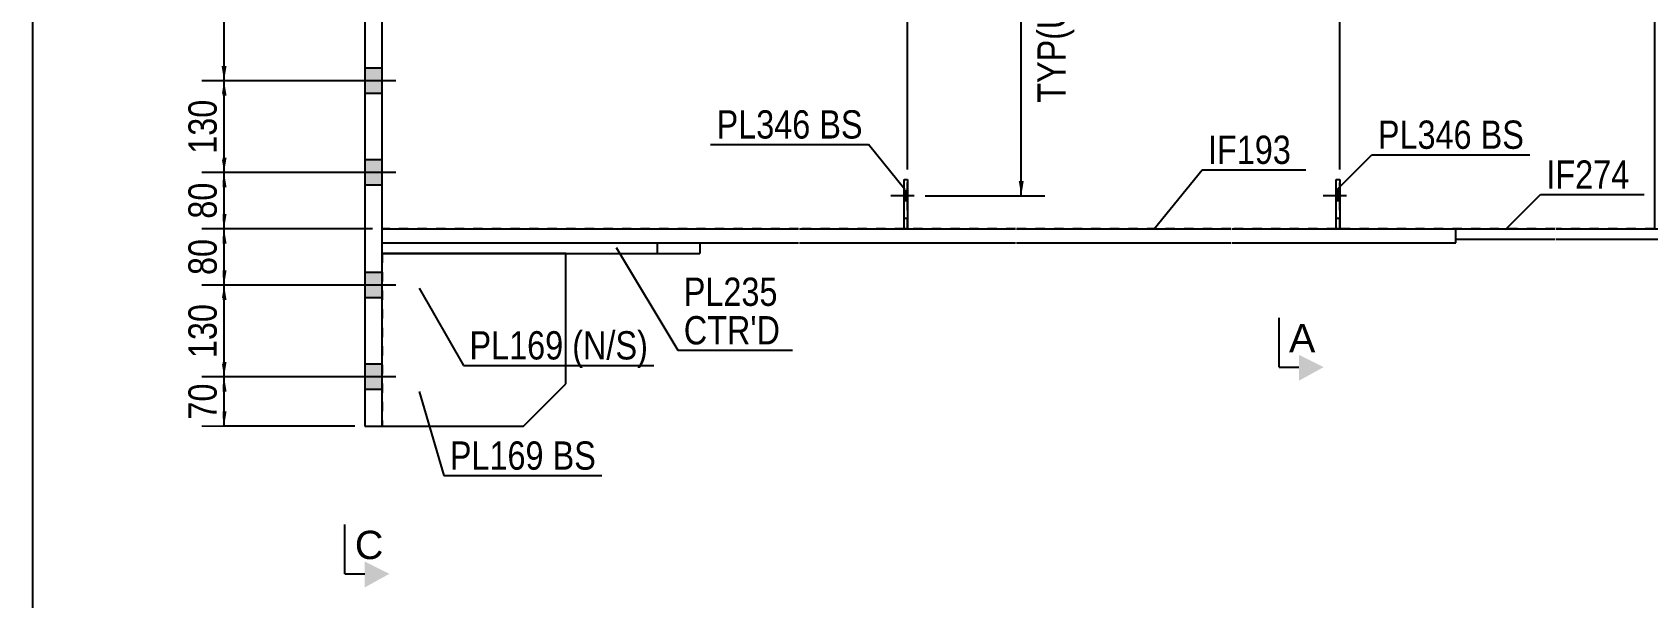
# Model space of a CAD drawing. Header units: millimetres. Extents: x -249 to 163, y -166 to 121.
# Drawn here: x -246.9 to -83.3, y -44.5 to 12.8 of the extents above; entities that cross this region are included whole.
import ezdxf

# ---------------------------------------------------------------- set-up
doc = ezdxf.new("R2010")
doc.units = ezdxf.units.MM
doc.linetypes.add('DXK_LINE_DOT1', pattern=[1.8814, 0.9407, -0.9407])
doc.linetypes.add('DXK_LINE_DOT2', pattern=[3.9198, 1.9599, -1.9599])
doc.styles.add('Arial', font='ARIAL.TTF', dxfattribs={"height": 0.2})
doc.styles.add('Arial Narrow', font='ARIALN.TTF', dxfattribs={"height": 0.2})

# ---------------------------------------------------------------- blocks, each defined once
blk = doc.blocks.new('Unknown-623355166-1210')
at = {"color": 5, "linetype": 'Continuous'}
blk.add_line((-246.85, 120.66), (-246.85, -166.34), dxfattribs=at)
blk = doc.blocks.new('Bolt-623355166-1816 - 1761')
at = {"linetype": 'Continuous'}
blk.add_hatch(color=3, dxfattribs=at).paths.add_polyline_path([(-114.52, -4.29), (-114.52, -3.29), (-114.88, -3.29), (-114.88, -4.29)])
at = {"color": 3, "linetype": 'Continuous'}
for p, q in [((-113.84, -3.79), (-116.2, -3.79)), ((-114.52, -3.29), (-114.88, -3.29)), ((-114.52, -4.29), (-114.88, -4.29))]:
    blk.add_line(p, q, dxfattribs=at)
blk = doc.blocks.new('Part-623355166-1963 - 1761')
at = {"color": 2, "linetype": 'Continuous'}
for p, q in [((-114.88, -7.14), (-114.88, -2.14)), ((-114.88, -2.14), (-114.52, -2.14)), ((-114.52, -2.14), (-114.52, -7.14))]:
    blk.add_line(p, q, dxfattribs=at)
at = {"color": 7, "linetype": 'DXK_LINE_DOT1'}
for p, q in [((-114.88, -6.07), (-114.52, -6.07)), ((-114.52, -7.14), (-114.88, -7.14))]:
    blk.add_line(p, q, dxfattribs=at)
blk = doc.blocks.new('Part-623355166-2375 - 1761')
at = {"color": 2, "linetype": 'Continuous'}
for p, q in [((-211.43, 77.14), (-213.21, 77.14)), ((-213.21, 77.14), (-213.21, -27.14)), ((-211.43, -27.14), (-211.43, 77.14)), ((-213.21, -27.14), (-211.43, -27.14))]:
    blk.add_line(p, q, dxfattribs=at)
blk = doc.blocks.new('Bolt-623355166-1817 - 1761')
at = {"color": 3, "linetype": 'DXK_LINE_DOT2'}
for p, q in [((-113.84, -3.79), (-116.2, -3.79)), ((-114.52, -3.29), (-114.88, -3.29)), ((-114.52, -4.29), (-114.88, -4.29))]:
    blk.add_line(p, q, dxfattribs=at)
blk = doc.blocks.new('Bolt-623355166-1820 - 1761')
at = {"linetype": 'Continuous'}
blk.add_hatch(color=3, dxfattribs=at).paths.add_polyline_path([(-158.26, -4.29), (-158.26, -3.29), (-158.61, -3.29), (-158.61, -4.29)])
at = {"color": 3, "linetype": 'Continuous'}
for p, q in [((-157.58, -3.79), (-159.94, -3.79)), ((-158.26, -3.29), (-158.61, -3.29)), ((-158.26, -4.29), (-158.61, -4.29))]:
    blk.add_line(p, q, dxfattribs=at)
blk = doc.blocks.new('Bolt-623355166-1821 - 1761')
at = {"color": 3, "linetype": 'DXK_LINE_DOT2'}
for p, q in [((-157.58, -3.79), (-159.94, -3.79)), ((-158.26, -3.29), (-158.61, -3.29)), ((-158.26, -4.29), (-158.61, -4.29))]:
    blk.add_line(p, q, dxfattribs=at)
blk = doc.blocks.new('Part-623355166-2210 - 1761')
at = {"color": 2, "linetype": 'Continuous'}
for p, q in [((-211.43, -9.63), (-211.43, -8.56)), ((-211.43, -8.56), (-179.29, -8.56)), ((-211.43, -9.63), (-179.29, -9.63)), ((-183.57, -9.63), (-183.57, -8.56)), ((-179.29, -8.56), (-179.29, -9.63))]:
    blk.add_line(p, q, dxfattribs=at)
blk = doc.blocks.new('Part-623355166-2032 - 1761')
at = {"color": 2, "linetype": 'Continuous'}
for p, q in [((-211.43, -7.14), (-169.29, -7.14)), ((-169.19, -7.14), (-147.33, -7.14)), ((-147.23, -7.14), (-125.55, -7.14)), ((-125.45, -7.14), (-102.75, -7.14)), ((-102.75, -8.57), (-102.75, -7.14)), ((-179.29, -8.57), (-169.29, -8.57)), ((-169.19, -8.57), (-147.33, -8.57)), ((-147.23, -8.57), (-125.55, -8.57)), ((-125.45, -8.57), (-102.75, -8.57))]:
    blk.add_line(p, q, dxfattribs=at)
at = {"color": 7, "linetype": 'DXK_LINE_DOT1'}
for q in [(-211.43, -7.14), (-179.29, -8.57)]:
    blk.add_line((-211.43, -8.57), q, dxfattribs=at)
blk = doc.blocks.new('Part-623355166-1968 - 1761')
at = {"color": 7, "linetype": 'DXK_LINE_DOT1'}
for p, q in [((-114.88, -7.14), (-114.88, -2.14)), ((-114.88, -2.14), (-114.52, -2.14)), ((-114.52, -7.14), (-114.52, -2.14))]:
    blk.add_line(p, q, dxfattribs=at)
blk = doc.blocks.new('Part-623355166-1983 - 1761')
at = {"color": 2, "linetype": 'Continuous'}
for p, q in [((-158.61, -7.14), (-158.61, -2.14)), ((-158.61, -2.14), (-158.26, -2.14)), ((-158.26, -2.14), (-158.26, -7.14))]:
    blk.add_line(p, q, dxfattribs=at)
at = {"color": 7, "linetype": 'DXK_LINE_DOT1'}
for p, q in [((-158.61, -6.07), (-158.26, -6.07)), ((-158.26, -7.14), (-158.61, -7.14))]:
    blk.add_line(p, q, dxfattribs=at)
blk = doc.blocks.new('Part-623355166-1988 - 1761')
at = {"color": 7, "linetype": 'DXK_LINE_DOT1'}
for p, q in [((-158.61, -7.14), (-158.61, -2.14)), ((-158.61, -2.14), (-158.26, -2.14)), ((-158.26, -7.14), (-158.26, -2.14))]:
    blk.add_line(p, q, dxfattribs=at)
blk = doc.blocks.new('Part-623355166-2152 - 1761')
at = {"color": 2, "linetype": 'Continuous'}
for p, q in [((-192.86, -9.64), (-211.43, -9.64)), ((-192.86, -22.86), (-192.86, -9.64)), ((-197.14, -27.14), (-192.86, -22.86)), ((-211.43, -27.14), (-197.14, -27.14))]:
    blk.add_line(p, q, dxfattribs=at)
at = {"color": 7, "linetype": 'DXK_LINE_DOT1'}
blk.add_line((-211.43, -9.64), (-211.43, -27.14), dxfattribs=at)
blk = doc.blocks.new('Part-623355166-2157 - 1761')
at = {"color": 7, "linetype": 'DXK_LINE_DOT1'}
for p, q in [((-192.86, -9.64), (-211.43, -9.64)), ((-192.86, -22.86), (-192.86, -9.64)), ((-197.14, -27.14), (-192.86, -22.86)), ((-211.43, -27.14), (-197.14, -27.14))]:
    blk.add_line(p, q, dxfattribs=at)
blk = doc.blocks.new('Part-623355166-2259 - 1761')
at = {"color": 2, "linetype": 'Continuous'}
for p, q in [((-102.75, -8.21), (-102.75, -7.14)), ((-102.75, -7.14), (-92.75, -7.14)), ((-92.65, -7.14), (9.5, -7.14)), ((9.6, -7.14), (31.28, -7.14)), ((31.38, -7.14), (41.38, -7.14)), ((41.38, -7.14), (41.38, -8.21)), ((-92.75, -8.21), (-102.75, -8.21)), ((9.5, -8.21), (-92.65, -8.21)), ((31.28, -8.21), (9.6, -8.21)), ((41.38, -8.21), (31.38, -8.21))]:
    blk.add_line(p, q, dxfattribs=at)
blk = doc.blocks.new('Bolt-623355166-2340 - 1761')
at = {"linetype": 'Continuous'}
for points in [[(-213.21, 73.43), (-213.21, 70.86), (-211.43, 70.86), (-211.43, 73.43)], [(-213.21, 73.43), (-213.21, 70.86), (-211.43, 70.86), (-211.43, 73.43)], [(-213.21, 73.43), (-213.21, 70.86), (-211.43, 70.86), (-211.43, 73.43)], [(-213.21, 73.43), (-213.21, 70.86), (-211.43, 70.86), (-211.43, 73.43)], [(-213.21, 64.14), (-213.21, 61.57), (-211.43, 61.57), (-211.43, 64.14)], [(-213.21, 64.14), (-213.21, 61.57), (-211.43, 61.57), (-211.43, 64.14)], [(-213.21, 64.14), (-213.21, 61.57), (-211.43, 61.57), (-211.43, 64.14)], [(-213.21, 64.14), (-213.21, 61.57), (-211.43, 61.57), (-211.43, 64.14)], [(-213.21, 52.71), (-213.21, 50.14), (-211.43, 50.14), (-211.43, 52.71)], [(-213.21, 52.71), (-213.21, 50.14), (-211.43, 50.14), (-211.43, 52.71)], [(-213.21, 52.71), (-213.21, 50.14), (-211.43, 50.14), (-211.43, 52.71)], [(-213.21, 52.71), (-213.21, 50.14), (-211.43, 50.14), (-211.43, 52.71)], [(-213.21, 43.43), (-213.21, 40.86), (-211.43, 40.86), (-211.43, 43.43)], [(-213.21, 43.43), (-213.21, 40.86), (-211.43, 40.86), (-211.43, 43.43)], [(-213.21, 43.43), (-213.21, 40.86), (-211.43, 40.86), (-211.43, 43.43)], [(-213.21, 43.43), (-213.21, 40.86), (-211.43, 40.86), (-211.43, 43.43)], [(-213.21, 26.29), (-213.21, 23.71), (-211.43, 23.71), (-211.43, 26.29)], [(-213.21, 26.29), (-213.21, 23.71), (-211.43, 23.71), (-211.43, 26.29)], [(-213.21, 26.29), (-213.21, 23.71), (-211.43, 23.71), (-211.43, 26.29)], [(-213.21, 26.29), (-213.21, 23.71), (-211.43, 23.71), (-211.43, 26.29)], [(-213.21, 9.14), (-213.21, 6.57), (-211.43, 6.57), (-211.43, 9.14)], [(-213.21, 9.14), (-213.21, 6.57), (-211.43, 6.57), (-211.43, 9.14)], [(-213.21, 9.14), (-213.21, 6.57), (-211.43, 6.57), (-211.43, 9.14)], [(-213.21, 9.14), (-213.21, 6.57), (-211.43, 6.57), (-211.43, 9.14)], [(-213.21, -0.14), (-213.21, -2.71), (-211.43, -2.71), (-211.43, -0.14)], [(-213.21, -0.14), (-213.21, -2.71), (-211.43, -2.71), (-211.43, -0.14)], [(-213.21, -0.14), (-213.21, -2.71), (-211.43, -2.71), (-211.43, -0.14)], [(-213.21, -0.14), (-213.21, -2.71), (-211.43, -2.71), (-211.43, -0.14)], [(-213.21, -11.57), (-213.21, -14.14), (-211.43, -14.14), (-211.43, -11.57)], [(-213.21, -11.57), (-213.21, -14.14), (-211.43, -14.14), (-211.43, -11.57)], [(-213.21, -11.57), (-213.21, -14.14), (-211.43, -14.14), (-211.43, -11.57)], [(-213.21, -11.57), (-213.21, -14.14), (-211.43, -14.14), (-211.43, -11.57)], [(-213.21, -20.86), (-213.21, -23.43), (-211.43, -23.43), (-211.43, -20.86)], [(-213.21, -20.86), (-213.21, -23.43), (-211.43, -23.43), (-211.43, -20.86)], [(-213.21, -20.86), (-213.21, -23.43), (-211.43, -23.43), (-211.43, -20.86)], [(-213.21, -20.86), (-213.21, -23.43), (-211.43, -23.43), (-211.43, -20.86)]]:
    blk.add_hatch(color=3, dxfattribs=at).paths.add_polyline_path(points)
at = {"color": 3, "linetype": 'Continuous'}
for p, q in [((-211.43, 73.43), (-213.21, 73.43)), ((-211.43, 73.43), (-213.21, 73.43)), ((-211.43, 73.43), (-213.21, 73.43)), ((-211.43, 73.43), (-213.21, 73.43)), ((-210.07, 72.14), (-213.21, 72.14)), ((-210.07, 72.14), (-213.21, 72.14)), ((-210.07, 72.14), (-213.21, 72.14)), ((-210.07, 72.14), (-213.21, 72.14)), ((-211.43, 70.86), (-213.21, 70.86)), ((-211.43, 70.86), (-213.21, 70.86)), ((-211.43, 70.86), (-213.21, 70.86)), ((-211.43, 70.86), (-213.21, 70.86)), ((-211.43, 64.14), (-213.21, 64.14)), ((-211.43, 64.14), (-213.21, 64.14)), ((-211.43, 64.14), (-213.21, 64.14)), ((-211.43, 64.14), (-213.21, 64.14)), ((-210.07, 62.86), (-213.21, 62.86)), ((-210.07, 62.86), (-213.21, 62.86)), ((-210.07, 62.86), (-213.21, 62.86)), ((-210.07, 62.86), (-213.21, 62.86)), ((-211.43, 61.57), (-213.21, 61.57)), ((-211.43, 61.57), (-213.21, 61.57)), ((-211.43, 61.57), (-213.21, 61.57)), ((-211.43, 61.57), (-213.21, 61.57)), ((-211.43, 52.71), (-213.21, 52.71)), ((-211.43, 52.71), (-213.21, 52.71)), ((-211.43, 52.71), (-213.21, 52.71)), ((-211.43, 52.71), (-213.21, 52.71)), ((-210.07, 51.43), (-213.21, 51.43)), ((-210.07, 51.43), (-213.21, 51.43)), ((-210.07, 51.43), (-213.21, 51.43)), ((-210.07, 51.43), (-213.21, 51.43)), ((-211.43, 50.14), (-213.21, 50.14)), ((-211.43, 50.14), (-213.21, 50.14)), ((-211.43, 50.14), (-213.21, 50.14)), ((-211.43, 50.14), (-213.21, 50.14)), ((-211.43, 43.43), (-213.21, 43.43)), ((-211.43, 43.43), (-213.21, 43.43)), ((-211.43, 43.43), (-213.21, 43.43)), ((-211.43, 43.43), (-213.21, 43.43)), ((-210.07, 42.14), (-213.21, 42.14)), ((-210.07, 42.14), (-213.21, 42.14)), ((-210.07, 42.14), (-213.21, 42.14)), ((-210.07, 42.14), (-213.21, 42.14)), ((-211.43, 40.86), (-213.21, 40.86)), ((-211.43, 40.86), (-213.21, 40.86)), ((-211.43, 40.86), (-213.21, 40.86)), ((-211.43, 40.86), (-213.21, 40.86)), ((-211.43, 26.29), (-213.21, 26.29)), ((-211.43, 26.29), (-213.21, 26.29)), ((-211.43, 26.29), (-213.21, 26.29)), ((-211.43, 26.29), (-213.21, 26.29)), ((-210.07, 25), (-213.21, 25)), ((-210.07, 25), (-213.21, 25)), ((-210.07, 25), (-213.21, 25)), ((-210.07, 25), (-213.21, 25)), ((-211.43, 23.71), (-213.21, 23.71)), ((-211.43, 23.71), (-213.21, 23.71)), ((-211.43, 23.71), (-213.21, 23.71)), ((-211.43, 23.71), (-213.21, 23.71)), ((-211.43, 9.14), (-213.21, 9.14)), ((-211.43, 9.14), (-213.21, 9.14)), ((-211.43, 9.14), (-213.21, 9.14)), ((-211.43, 9.14), (-213.21, 9.14)), ((-210.07, 7.86), (-213.21, 7.86)), ((-210.07, 7.86), (-213.21, 7.86)), ((-210.07, 7.86), (-213.21, 7.86)), ((-210.07, 7.86), (-213.21, 7.86)), ((-211.43, 6.57), (-213.21, 6.57)), ((-211.43, 6.57), (-213.21, 6.57)), ((-211.43, 6.57), (-213.21, 6.57)), ((-211.43, 6.57), (-213.21, 6.57)), ((-211.43, -0.14), (-213.21, -0.14)), ((-211.43, -0.14), (-213.21, -0.14)), ((-211.43, -0.14), (-213.21, -0.14)), ((-211.43, -0.14), (-213.21, -0.14)), ((-210.07, -1.43), (-213.21, -1.43)), ((-210.07, -1.43), (-213.21, -1.43)), ((-210.07, -1.43), (-213.21, -1.43)), ((-210.07, -1.43), (-213.21, -1.43)), ((-211.43, -2.71), (-213.21, -2.71)), ((-211.43, -2.71), (-213.21, -2.71)), ((-211.43, -2.71), (-213.21, -2.71)), ((-211.43, -2.71), (-213.21, -2.71)), ((-211.43, -11.57), (-213.21, -11.57)), ((-211.43, -11.57), (-213.21, -11.57)), ((-211.43, -11.57), (-213.21, -11.57)), ((-211.43, -11.57), (-213.21, -11.57)), ((-210.07, -12.86), (-213.21, -12.86)), ((-210.07, -12.86), (-213.21, -12.86)), ((-210.07, -12.86), (-213.21, -12.86)), ((-210.07, -12.86), (-213.21, -12.86)), ((-211.43, -14.14), (-213.21, -14.14)), ((-211.43, -14.14), (-213.21, -14.14)), ((-211.43, -14.14), (-213.21, -14.14)), ((-211.43, -14.14), (-213.21, -14.14)), ((-211.43, -20.86), (-213.21, -20.86)), ((-211.43, -20.86), (-213.21, -20.86)), ((-211.43, -20.86), (-213.21, -20.86)), ((-211.43, -20.86), (-213.21, -20.86)), ((-210.07, -22.14), (-213.21, -22.14)), ((-210.07, -22.14), (-213.21, -22.14)), ((-210.07, -22.14), (-213.21, -22.14)), ((-210.07, -22.14), (-213.21, -22.14)), ((-211.43, -23.43), (-213.21, -23.43)), ((-211.43, -23.43), (-213.21, -23.43)), ((-211.43, -23.43), (-213.21, -23.43)), ((-211.43, -23.43), (-213.21, -23.43))]:
    blk.add_line(p, q, dxfattribs=at)
blk = doc.blocks.new('Part-623355166-2346 - 1761')
at = {"color": 7, "linetype": 'DXK_LINE_DOT1'}
for p, q in [((-211.43, 57.14), (-169.29, 57.14)), ((-211.43, -7.14), (-211.43, 57.14)), ((-169.19, 57.14), (-147.33, 57.14)), ((-147.23, 57.14), (-125.55, 57.14)), ((-125.45, 57.14), (-92.75, 57.14)), ((-92.65, 57.14), (-82.65, 57.14)), ((-169.29, -7.14), (-211.43, -7.14)), ((-158.61, -7.14), (-169.19, -7.14)), ((-147.33, -7.14), (-158.26, -7.14)), ((-125.55, -7.14), (-147.23, -7.14)), ((-114.88, -7.14), (-125.45, -7.14)), ((-92.75, -7.14), (-114.52, -7.14)), ((-82.65, -7.14), (-92.65, -7.14))]:
    blk.add_line(p, q, dxfattribs=at)
at = {"color": 2, "linetype": 'Continuous'}
blk.add_line((-82.65, 57.14), (-82.65, -7.14), dxfattribs=at)
blk = doc.blocks.new('StraightDimension-623355166-2508 - 1761')
at = {"linetype": 'Continuous'}
for points in [[(-227.69, 6.36), (-227.44, 7.86), (-227.19, 6.36)], [(-227.19, 0.07), (-227.44, -1.43), (-227.69, 0.07)]]:
    blk.add_hatch(color=7, dxfattribs=at).paths.add_polyline_path(points)
at = {"color": 7, "linetype": 'Continuous'}
for p, q in [((-212.43, 7.86), (-229.69, 7.86)), ((-227.44, -1.43), (-227.44, 7.86)), ((-212.43, -1.43), (-229.69, -1.43))]:
    blk.add_line(p, q, dxfattribs=at)
at = {"color": 0}
blk.add_wipeout([(-227.59, 6.56), (-231.79, 6.56), (-231.79, -0.13), (-227.59, -0.13)], dxfattribs=at)
at = {"color": 3, "style": 'Arial Narrow'}
blk.add_text('130', height=2.863, rotation=90.0002, dxfattribs=at).set_placement((-228.19, 0.47))
blk = doc.blocks.new('StraightDimension-623355166-2491 - 1761')
at = {"linetype": 'Continuous'}
for points in [[(-227.69, 23.5), (-227.44, 25), (-227.19, 23.5)], [(-227.19, 9.36), (-227.44, 7.86), (-227.69, 9.36)]]:
    blk.add_hatch(color=7, dxfattribs=at).paths.add_polyline_path(points)
at = {"color": 7, "linetype": 'Continuous'}
for p, q in [((-212.43, 25), (-229.69, 25)), ((-227.44, 7.86), (-227.44, 25)), ((-212.43, 7.86), (-229.69, 7.86))]:
    blk.add_line(p, q, dxfattribs=at)
at = {"color": 0}
blk.add_wipeout([(-227.59, 19.77), (-231.79, 19.77), (-231.79, 13.09), (-227.59, 13.09)], dxfattribs=at)
at = {"color": 3, "style": 'Arial Narrow'}
blk.add_text('240', height=2.863, rotation=90.0002, dxfattribs=at).set_placement((-228.19, 13.69))
blk = doc.blocks.new('StraightDimension-623355166-2515 - 1761')
at = {"linetype": 'Continuous'}
for points in [[(-227.69, -2.93), (-227.44, -1.43), (-227.19, -2.93)], [(-227.19, -5.64), (-227.44, -7.14), (-227.69, -5.64)]]:
    blk.add_hatch(color=7, dxfattribs=at).paths.add_polyline_path(points)
at = {"color": 7, "linetype": 'Continuous'}
for p, q in [((-212.43, -1.43), (-229.69, -1.43)), ((-227.44, -7.14), (-227.44, -1.43)), ((-212.43, -7.14), (-229.69, -7.14))]:
    blk.add_line(p, q, dxfattribs=at)
at = {"color": 0}
blk.add_wipeout([(-227.59, -1.86), (-231.79, -1.86), (-231.79, -6.71), (-227.59, -6.71)], dxfattribs=at)
at = {"color": 3, "style": 'Arial Narrow'}
blk.add_text('80', height=2.863, rotation=90.0002, dxfattribs=at).set_placement((-228.19, -6.11))
blk = doc.blocks.new('StraightDimension-623355166-2524 - 1761')
at = {"linetype": 'Continuous'}
for points in [[(-227.69, -8.64), (-227.44, -7.14), (-227.19, -8.64)], [(-227.19, -11.35), (-227.44, -12.85), (-227.69, -11.35)]]:
    blk.add_hatch(color=7, dxfattribs=at).paths.add_polyline_path(points)
at = {"color": 7, "linetype": 'Continuous'}
for p, q in [((-212.43, -7.14), (-229.69, -7.14)), ((-227.44, -12.85), (-227.44, -7.14)), ((-212.43, -12.85), (-229.69, -12.85))]:
    blk.add_line(p, q, dxfattribs=at)
at = {"color": 0}
blk.add_wipeout([(-227.59, -7.57), (-231.79, -7.57), (-231.79, -12.42), (-227.59, -12.42)], dxfattribs=at)
at = {"color": 3, "style": 'Arial Narrow'}
blk.add_text('80', height=2.863, rotation=90.0002, dxfattribs=at).set_placement((-228.19, -11.82))
blk = doc.blocks.new('StraightDimension-623355166-2532 - 1761')
at = {"linetype": 'Continuous'}
for points in [[(-227.69, -14.35), (-227.44, -12.85), (-227.19, -14.35)], [(-227.19, -20.64), (-227.44, -22.14), (-227.69, -20.64)]]:
    blk.add_hatch(color=7, dxfattribs=at).paths.add_polyline_path(points)
at = {"color": 7, "linetype": 'Continuous'}
for p, q in [((-212.43, -12.85), (-229.69, -12.85)), ((-227.44, -22.14), (-227.44, -12.85)), ((-212.43, -22.14), (-229.69, -22.14))]:
    blk.add_line(p, q, dxfattribs=at)
at = {"color": 0}
blk.add_wipeout([(-227.59, -14.15), (-231.79, -14.15), (-231.79, -20.84), (-227.59, -20.84)], dxfattribs=at)
at = {"color": 3, "style": 'Arial Narrow'}
blk.add_text('130', height=2.863, rotation=90.0002, dxfattribs=at).set_placement((-228.19, -20.24))
blk = doc.blocks.new('StraightDimension-623355166-2549 - 1761')
at = {"linetype": 'Continuous'}
for points in [[(-227.69, -23.64), (-227.44, -22.14), (-227.19, -23.64)], [(-227.19, -25.64), (-227.44, -27.14), (-227.69, -25.64)]]:
    blk.add_hatch(color=7, dxfattribs=at).paths.add_polyline_path(points)
at = {"color": 7, "linetype": 'Continuous'}
for p, q in [((-212.43, -22.14), (-229.69, -22.14)), ((-227.44, -27.14), (-227.44, -22.14)), ((-214.21, -27.14), (-229.69, -27.14))]:
    blk.add_line(p, q, dxfattribs=at)
at = {"color": 0}
blk.add_wipeout([(-227.59, -22.21), (-231.79, -22.21), (-231.79, -27.07), (-227.59, -27.07)], dxfattribs=at)
at = {"color": 3, "style": 'Arial Narrow'}
blk.add_text('70', height=2.863, rotation=90.0002, dxfattribs=at).set_placement((-228.19, -26.47))
blk = doc.blocks.new('StraightDimension-623355166-2878 - 1761')
at = {"linetype": 'Continuous'}
for points in [[(-147, 55.64), (-146.75, 57.14), (-146.5, 55.64)], [(-146.5, -2.29), (-146.75, -3.79), (-147, -2.29)]]:
    blk.add_hatch(color=7, dxfattribs=at).paths.add_polyline_path(points)
at = {"color": 7, "linetype": 'Continuous'}
for p, q in [((-156.49, 57.14), (-144.35, 57.14)), ((-146.75, -3.79), (-146.75, 57.14)), ((-156.49, -3.79), (-144.35, -3.79))]:
    blk.add_line(p, q, dxfattribs=at)
at = {"color": 0, "linetype": 'Continuous'}
blk.add_wipeout([(-141.65, 23.95), (-145.85, 23.95), (-145.85, 5.04), (-141.65, 5.04)], dxfattribs=at)
at = {"color": 3, "linetype": 'Continuous', "style": 'Arial Narrow'}
blk.add_text('TYP(U.O.N)', height=2.863, rotation=90.0002, dxfattribs=at).set_placement((-142.25, 5.64))
at = {"color": 0}
blk.add_wipeout([(-146.9, 30.02), (-151.1, 30.02), (-151.1, 23.34), (-146.9, 23.34)], dxfattribs=at)
at = {"color": 3, "style": 'Arial Narrow'}
blk.add_text('853', height=2.863, rotation=90.0002, dxfattribs=at).set_placement((-147.5, 23.94))
blk = doc.blocks.new('StraightDimension-623355166-9437 - 1761')
at = {"linetype": 'Continuous'}
blk.add_hatch(color=7, dxfattribs=at).paths.add_polyline_path([(-116.02, 94.7), (-114.52, 94.45), (-116.02, 94.2)])
at = {"color": 7, "linetype": 'Continuous'}
for p, q in [((-114.52, -1.14), (-114.52, 98.95)), ((-124.58, 94.45), (-114.52, 94.45))]:
    blk.add_line(p, q, dxfattribs=at)
at = {"color": 0}
blk.add_wipeout([(-115.3, 95.35), (-115.3, 99.55), (-123.81, 99.55), (-123.81, 95.35)], dxfattribs=at)
at = {"color": 3, "style": 'Arial Narrow'}
blk.add_text('5525', height=2.863, dxfattribs=at).set_placement((-123.21, 95.95))
blk = doc.blocks.new('StraightDimension-623355166-9439 - 1761')
at = {"linetype": 'Continuous'}
blk.add_hatch(color=7, dxfattribs=at).paths.add_polyline_path([(-159.76, 94.7), (-158.26, 94.45), (-159.76, 94.2)])
at = {"color": 7, "linetype": 'Continuous'}
for p, q in [((-158.26, -1.14), (-158.26, 98.95)), ((-168.32, 94.45), (-158.26, 94.45))]:
    blk.add_line(p, q, dxfattribs=at)
at = {"color": 0}
blk.add_wipeout([(-159.03, 95.35), (-159.03, 99.55), (-167.54, 99.55), (-167.54, 95.35)], dxfattribs=at)
at = {"color": 3, "style": 'Arial Narrow'}
blk.add_text('2925', height=2.863, dxfattribs=at).set_placement((-166.94, 95.95))
blk = doc.blocks.new('SectionMark-623355166-2910 - 1761')
at = {"color": 7, "linetype": 'Continuous'}
for p, q in [((-120.65, 79.04), (-120.65, 74.04)), ((-120.65, 79.04), (-118.65, 79.04)), ((-120.65, -21.16), (-120.65, -16.16)), ((-120.65, -21.16), (-118.65, -21.16))]:
    blk.add_line(p, q, dxfattribs=at)
at = {"color": 0, "linetype": 'Continuous'}
for points in [[(-116.99, 74.54), (-116.99, 77.54), (-119.65, 77.54), (-119.65, 74.54)], [(-116.99, -19.66), (-116.99, -16.66), (-119.65, -16.66), (-119.65, -19.66)]]:
    blk.add_wipeout(points, dxfattribs=at)
at = {"linetype": 'Continuous'}
for points in [[(-118.65, 80.29), (-116.15, 79.04), (-118.65, 77.67)], [(-118.65, -19.91), (-116.15, -21.16), (-118.65, -22.54)]]:
    blk.add_hatch(color=7, dxfattribs=at).paths.add_polyline_path(points)
at = {"color": 136, "linetype": 'Continuous', "style": 'Arial'}
for p in [(-119.65, 74.54), (-119.65, -19.66)]:
    blk.add_text('A', height=2.87, dxfattribs=at).set_placement(p)
blk = doc.blocks.new('Mark-623355166-2206 - 1761')
at = {"color": 0}
for points in [[(-171.4, -14.95), (-171.4, -11.95), (-180.91, -11.95), (-180.91, -14.95)], [(-171.15, -18.85), (-171.15, -15.85), (-180.91, -15.85), (-180.91, -18.85)]]:
    blk.add_wipeout(points, dxfattribs=at)
for points in [[(-171.4, -14.95), (-171.4, -11.95), (-180.91, -11.95), (-180.91, -14.95)], [(-171.15, -18.85), (-171.15, -15.85), (-180.91, -15.85), (-180.91, -18.85)]]:
    blk.add_wipeout(points, dxfattribs=at)
at = {"color": 7, "linetype": 'Continuous'}
for p, q in [((-187.74, -9.03), (-181.51, -19.45)), ((-181.51, -19.45), (-169.9, -19.45))]:
    blk.add_line(p, q, dxfattribs=at)
at = {"color": 3, "style": 'Arial Narrow'}
blk.add_text('PL235', height=2.863, dxfattribs=at).set_placement((-180.91, -14.95))
at = {"color": 1, "style": 'Arial Narrow'}
blk.add_text("CTR'D", height=2.863, dxfattribs=at).set_placement((-180.91, -18.85))
blk = doc.blocks.new('Mark-623355166-2028 - 1761')
at = {"color": 0}
blk.add_wipeout([(-119.45, -0.56), (-119.45, 2.44), (-127.85, 2.44), (-127.85, -0.56)], dxfattribs=at)
blk.add_wipeout([(-119.45, -0.56), (-119.45, 2.44), (-127.85, 2.44), (-127.85, -0.56)], dxfattribs=at)
at = {"color": 7, "linetype": 'Continuous'}
for p, q in [((-133.3, -7.14), (-128.45, -1.16)), ((-128.45, -1.16), (-117.95, -1.16))]:
    blk.add_line(p, q, dxfattribs=at)
at = {"color": 3, "style": 'Arial Narrow'}
blk.add_text('IF193', height=2.863, dxfattribs=at).set_placement((-127.85, -0.56))
blk = doc.blocks.new('Mark-623355166-2148 - 1761')
at = {"color": 0}
for points in [[(-193.1, -20.38), (-193.1, -17.38), (-202.6, -17.38), (-202.6, -20.38)], [(-184.53, -20.38), (-184.53, -17.38), (-192.2, -17.38), (-192.2, -20.38)]]:
    blk.add_wipeout(points, dxfattribs=at)
for points in [[(-193.1, -20.38), (-193.1, -17.38), (-202.6, -17.38), (-202.6, -20.38)], [(-184.53, -20.38), (-184.53, -17.38), (-192.2, -17.38), (-192.2, -20.38)]]:
    blk.add_wipeout(points, dxfattribs=at)
at = {"color": 7, "linetype": 'Continuous'}
for p, q in [((-207.69, -13.16), (-203.2, -20.98)), ((-203.2, -20.98), (-183.93, -20.98))]:
    blk.add_line(p, q, dxfattribs=at)
at = {"color": 3, "style": 'Arial Narrow'}
for s, p in [('PL169', (-202.6, -20.38)), ('(N/', (-192.2, -20.38)), ('S)', (-187.82, -20.38))]:
    blk.add_text(s, height=2.863, dxfattribs=at).set_placement(p)
blk = doc.blocks.new('Mark-623355166-2255 - 1761')
at = {"color": 0}
blk.add_wipeout([(-85.2, -3.07), (-85.2, -0.07), (-93.6, -0.07), (-93.6, -3.07)], dxfattribs=at)
blk.add_wipeout([(-85.2, -3.07), (-85.2, -0.07), (-93.6, -0.07), (-93.6, -3.07)], dxfattribs=at)
at = {"color": 7, "linetype": 'Continuous'}
for p, q in [((-97.74, -7.2), (-94.2, -3.67)), ((-94.2, -3.67), (-83.7, -3.67))]:
    blk.add_line(p, q, dxfattribs=at)
at = {"color": 3, "style": 'Arial Narrow'}
blk.add_text('IF274', height=2.863, dxfattribs=at).set_placement((-93.6, -3.07))
blk = doc.blocks.new('MarkSet-623355166-2937 - 1761')
at = {"color": 0}
for points in [[(-195.09, -31.55), (-195.09, -28.55), (-204.59, -28.55), (-204.59, -31.55)], [(-189.81, -31.55), (-189.81, -28.55), (-194.19, -28.55), (-194.19, -31.55)]]:
    blk.add_wipeout(points, dxfattribs=at)
for points in [[(-195.09, -31.55), (-195.09, -28.55), (-204.59, -28.55), (-204.59, -31.55)], [(-189.81, -31.55), (-189.81, -28.55), (-194.19, -28.55), (-194.19, -31.55)]]:
    blk.add_wipeout(points, dxfattribs=at)
at = {"color": 7, "linetype": 'Continuous'}
for p, q in [((-207.69, -23.62), (-205.19, -32.15)), ((-205.19, -32.15), (-189.21, -32.15))]:
    blk.add_line(p, q, dxfattribs=at)
at = {"color": 3, "style": 'Arial Narrow'}
for s, p in [('PL169', (-204.59, -31.55)), ('BS', (-194.19, -31.55))]:
    blk.add_text(s, height=2.863, dxfattribs=at).set_placement(p)
blk = doc.blocks.new('MarkSet-623355166-2989 - 1761')
at = {"color": 0}
for points in [[(-101.15, 0.97), (-101.15, 3.97), (-110.65, 3.97), (-110.65, 0.97)], [(-95.86, 0.97), (-95.86, 3.97), (-100.25, 3.97), (-100.25, 0.97)]]:
    blk.add_wipeout(points, dxfattribs=at)
for points in [[(-101.15, 0.97), (-101.15, 3.97), (-110.65, 3.97), (-110.65, 0.97)], [(-95.86, 0.97), (-95.86, 3.97), (-100.25, 3.97), (-100.25, 0.97)]]:
    blk.add_wipeout(points, dxfattribs=at)
at = {"color": 7, "linetype": 'Continuous'}
for p, q in [((-114.79, -3.16), (-111.25, 0.37)), ((-111.25, 0.37), (-95.26, 0.37))]:
    blk.add_line(p, q, dxfattribs=at)
at = {"color": 3, "style": 'Arial Narrow'}
for s, p in [('PL346', (-110.65, 0.97)), ('BS', (-100.25, 0.97))]:
    blk.add_text(s, height=2.863, dxfattribs=at).set_placement(p)
blk = doc.blocks.new('MarkSet-623355166-2995 - 1761')
at = {"color": 0}
for points in [[(-168.09, 2.01), (-168.09, 5.01), (-177.59, 5.01), (-177.59, 2.01)], [(-162.8, 2.01), (-162.8, 5.01), (-167.19, 5.01), (-167.19, 2.01)]]:
    blk.add_wipeout(points, dxfattribs=at)
for points in [[(-168.09, 2.01), (-168.09, 5.01), (-177.59, 5.01), (-177.59, 2.01)], [(-162.8, 2.01), (-162.8, 5.01), (-167.19, 5.01), (-167.19, 2.01)]]:
    blk.add_wipeout(points, dxfattribs=at)
at = {"color": 7, "linetype": 'Continuous'}
for p in [(-178.19, 1.41), (-158.52, -3.16)]:
    blk.add_line(p, (-162.2, 1.41), dxfattribs=at)
at = {"color": 3, "style": 'Arial Narrow'}
for s, p in [('PL346', (-177.59, 2.01)), ('BS', (-167.19, 2.01))]:
    blk.add_text(s, height=2.863, dxfattribs=at).set_placement(p)
blk = doc.blocks.new('SectionMark-623355166-10943 - 1761')
at = {"color": 7, "linetype": 'Continuous'}
for p, q in [((-215.21, 92.79), (-215.21, 87.79)), ((-215.21, 92.79), (-213.21, 92.79)), ((-215.21, -42.11), (-215.21, -37.11)), ((-215.21, -42.11), (-213.21, -42.11))]:
    blk.add_line(p, q, dxfattribs=at)
at = {"color": 0, "linetype": 'Continuous'}
for points in [[(-211.33, 88.29), (-211.33, 91.29), (-214.21, 91.29), (-214.21, 88.29)], [(-211.33, -40.61), (-211.33, -37.61), (-214.21, -37.61), (-214.21, -40.61)]]:
    blk.add_wipeout(points, dxfattribs=at)
at = {"linetype": 'Continuous'}
for points in [[(-213.21, 94.04), (-210.71, 92.79), (-213.21, 91.41)], [(-213.21, -40.86), (-210.71, -42.11), (-213.21, -43.49)]]:
    blk.add_hatch(color=7, dxfattribs=at).paths.add_polyline_path(points)
at = {"color": 136, "linetype": 'Continuous', "style": 'Arial'}
for p in [(-214.21, 88.29), (-214.21, -40.61)]:
    blk.add_text('C', height=2.87, dxfattribs=at).set_placement(p)

msp = doc.modelspace()

# ---------------------------------------------------------------- block references
for name in ['Unknown-623355166-1210', 'Part-623355166-2375 - 1761', 'Bolt-623355166-2340 - 1761', 'Part-623355166-2346 - 1761', 'Part-623355166-1983 - 1761', 'Part-623355166-1988 - 1761', 'Part-623355166-1963 - 1761', 'Part-623355166-1968 - 1761', 'Bolt-623355166-1820 - 1761', 'Bolt-623355166-1821 - 1761', 'Bolt-623355166-1816 - 1761', 'Bolt-623355166-1817 - 1761', 'Part-623355166-2032 - 1761', 'Part-623355166-2259 - 1761', 'Part-623355166-2210 - 1761', 'Part-623355166-2152 - 1761', 'Part-623355166-2157 - 1761']:
    msp.add_blockref(name, (0, 0))

# ---------------------------------------------------------------- next in the draw order: block references
for name in ['StraightDimension-623355166-9439 - 1761', 'StraightDimension-623355166-9437 - 1761', 'StraightDimension-623355166-2878 - 1761', 'StraightDimension-623355166-2508 - 1761', 'Mark-623355166-2255 - 1761', 'Mark-623355166-2206 - 1761', 'MarkSet-623355166-2937 - 1761']:
    msp.add_blockref(name, (0, 0))

# ---------------------------------------------------------------- next in the draw order: block references
for name in ['SectionMark-623355166-2910 - 1761', 'StraightDimension-623355166-2491 - 1761', 'MarkSet-623355166-2995 - 1761', 'MarkSet-623355166-2989 - 1761', 'StraightDimension-623355166-2515 - 1761', 'Mark-623355166-2148 - 1761']:
    msp.add_blockref(name, (0, 0))

# ---------------------------------------------------------------- next in the draw order: block references
for name in ['Mark-623355166-2028 - 1761', 'StraightDimension-623355166-2524 - 1761']:
    msp.add_blockref(name, (0, 0))

# ---------------------------------------------------------------- next in the draw order: block references
msp.add_blockref('StraightDimension-623355166-2532 - 1761', (0, 0))

# ---------------------------------------------------------------- next in the draw order: block references
msp.add_blockref('StraightDimension-623355166-2549 - 1761', (0, 0))

# ---------------------------------------------------------------- next in the draw order: block references
msp.add_blockref('SectionMark-623355166-10943 - 1761', (0, 0))

doc.saveas('drawing.dxf')
